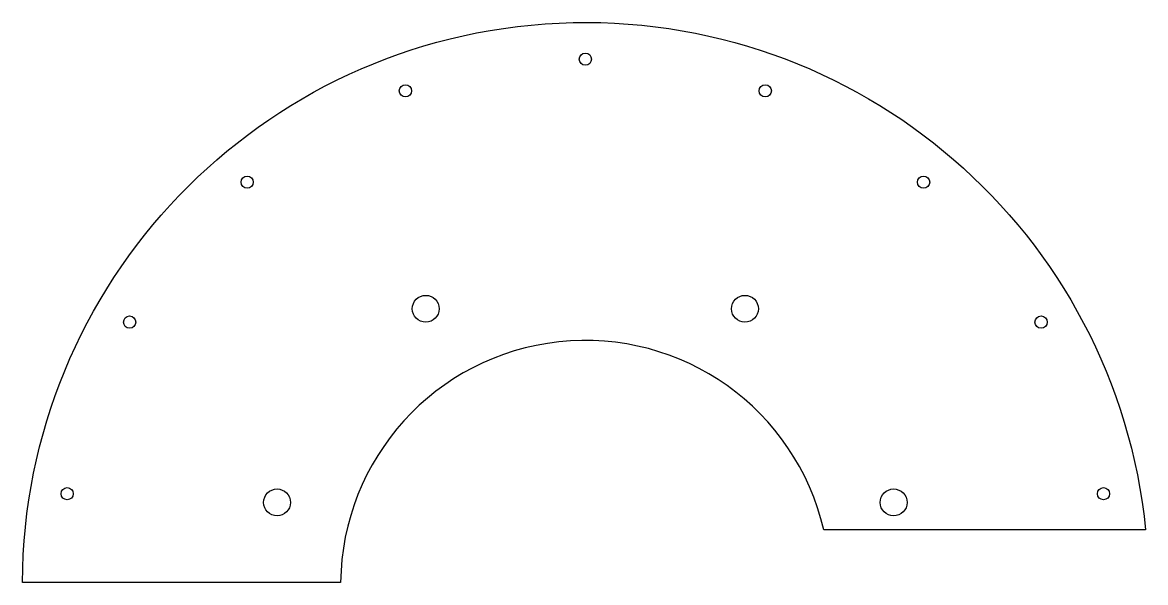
# Model space of a CAD drawing. Header units: millimetres. Extents: x -230 to 229, y 1 to 230.
import ezdxf

# ---------------------------------------------------------------- set-up
doc = ezdxf.new("R2010")
doc.units = ezdxf.units.MM

msp = doc.modelspace()

# ---------------------------------------------------------------- linework, layer by layer
at = {"layer": 'Hole', "color": 7, "linetype": 'Continuous', "lineweight": 25}
for centre, radius in [((0, 215), 2.5), ((-73.53, 202.03), 2.5), ((73.53, 202.03), 2.5), ((-138.2, 164.7), 2.5), ((138.2, 164.7), 2.5), ((-65.2, 112.93), 5.5), ((65.2, 112.93), 5.5), ((-186.2, 107.5), 2.5), ((186.2, 107.5), 2.5), ((-211.73, 37.33), 2.5), ((-125.96, 33.75), 5.5), ((125.96, 33.75), 5.5), ((211.73, 37.33), 2.5)]:
    msp.add_circle(centre, radius, dxfattribs=at)
at = {"layer": 'OuterContour'}
msp.add_lwpolyline([(97.44, 22.5, 0.88803), (-99.99, 1), (-230, 1, -0.9501), (228.9, 22.5)], format="xyb", close=True, dxfattribs=at)

doc.saveas('drawing.dxf')
